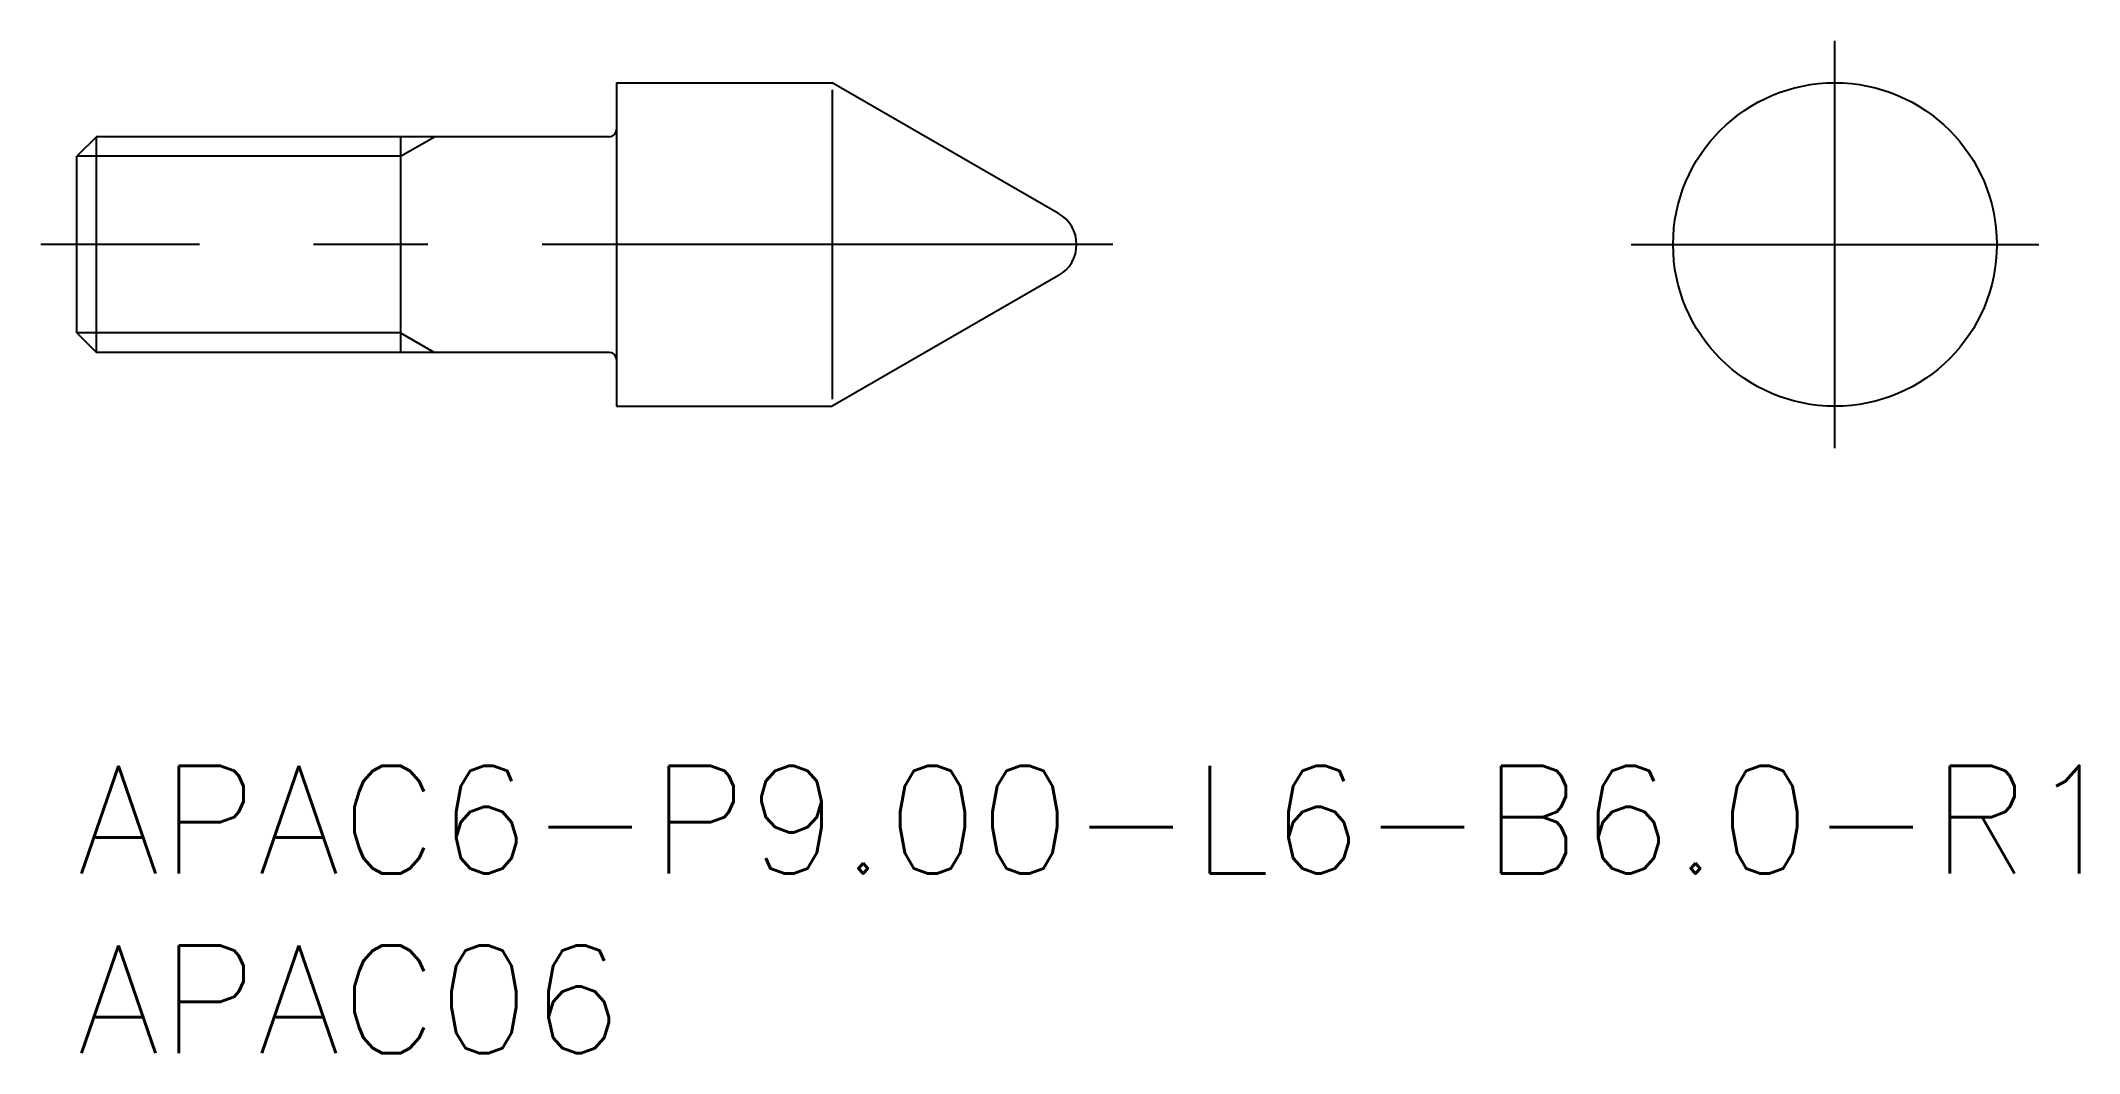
# Model space of a CAD drawing. Extents: x -1 to 55.7, y -8 to 20.2.
import ezdxf

# ---------------------------------------------------------------- set-up
doc = ezdxf.new("R2010")
doc.units = 0
doc.header["$LTSCALE"] = 0.5
doc.linetypes.add('CENTER', pattern=[50.8, 31.75, -6.35, 6.35, -6.35])
for name, color, linetype in [('MSM_CENTER', 1, 'CENTER'), ('MSM_CONTINUOUS', 7, 'CONTINUOUS'), ('MSM_NARROW', 5, 'CONTINUOUS'), ('MSM_PART_NUMBER', 7, 'CONTINUOUS')]:
    doc.layers.add(name, color=color, linetype=linetype)
doc.styles.get("Standard").update_dxf_attribs({"font": 'txt.shx', "height": 1.5, "bigfont": 'bigfont.shx'})

# ---------------------------------------------------------------- blocks, each defined once
blk = doc.blocks.new('*U12')
at = {"layer": 'MSM_PART_NUMBER'}
blk.add_text('APAC6-P9.00-L6-B6.0-R1', height=3, dxfattribs=at).set_placement((0, -3))
blk = doc.blocks.new('*U13')
at = {"layer": 'MSM_PART_NUMBER'}
blk.add_text('APAC06', height=3, dxfattribs=at).set_placement((0, -8))

msp = doc.modelspace()

# ---------------------------------------------------------------- linework, layer by layer
at = {"layer": 'MSM_CENTER'}
for p, q in [((48.88, 8.831), (48.88, 20.169)), ((28.805, 14.5), (-1.006, 14.5)), ((43.211, 14.5), (54.55, 14.5))]:
    msp.add_line(p, q, dxfattribs=at)
at = {"layer": 'MSM_CONTINUOUS'}
for p, q in [((15, 19), (15, 10)), ((15, 19), (21, 19)), ((27.294, 15.366), (21, 19)), ((0.542, 17.5), (0, 16.959)), ((0.542, 11.5), (0.542, 17.5)), ((14.8, 17.5), (0.542, 17.5)), ((9, 17.5), (9, 11.5)), ((0, 12.042), (0, 16.959)), ((27.294, 13.634), (21, 10)), ((0, 12.042), (0.542, 11.5)), ((14.8, 11.5), (0.542, 11.5)), ((15, 10), (21, 10))]:
    msp.add_line(p, q, dxfattribs=at)
msp.add_circle((48.88, 14.5), 4.5, dxfattribs=at)
for centre, radius, start, end in [((14.8, 17.7), 0.2, 270, 0), ((26.794, 14.5), 1, 300, 60), ((14.8, 11.3), 0.2, 0, 90)]:
    msp.add_arc(centre, radius, start, end, dxfattribs=at)
at = {"layer": 'MSM_NARROW'}
for p, q in [((21, 18.8), (21, 10.2)), ((9, 16.959), (9.938, 17.5)), ((9, 16.959), (0, 16.959)), ((9, 12.042), (0, 12.042)), ((9, 12.042), (9.938, 11.5))]:
    msp.add_line(p, q, dxfattribs=at)

# ---------------------------------------------------------------- block references
at = {"layer": 'MSM_CONTINUOUS'}
for name in ['*U12', '*U13']:
    msp.add_blockref(name, (0, 0), dxfattribs=at)

doc.saveas('drawing.dxf')
